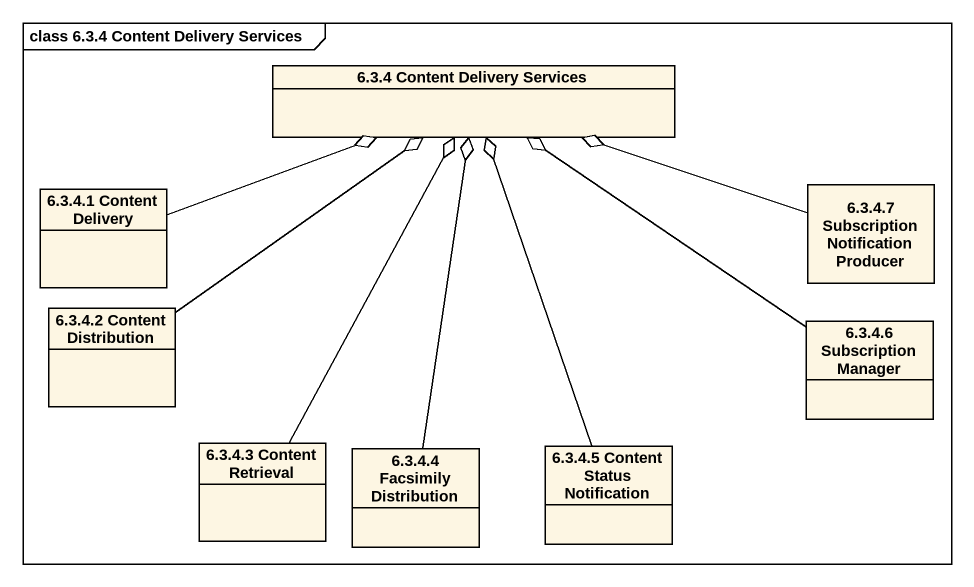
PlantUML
@startuml
mainframe class 6.3.4 Content Delivery Services
hide circle
hide empty members
class "6.3.4 Content Delivery Services" as c6_3_4_Content_Delivery
class "6.3.4.1 Content Delivery" as c6_3_4_1_Content_Delivery
class "6.3.4.7 Subscription Notification Producer" as c6_3_4_7_Subscription
class "6.3.4.2 Content Distribution" as c6_3_4_2_Content_Distribution
class "6.3.4.6 Subscription Manager" as c6_3_4_6_Subscription_Manager
class "6.3.4.3 Content Retrieval" as c6_3_4_3_Content_Retrieval
class "6.3.4.4 Facsimily Distribution" as c6_3_4_4_Facsimily
class "6.3.4.5 Content Status Notification" as c6_3_4_5_Content_Status
c6_3_4_1_Content_Delivery -right-o c6_3_4_Content_Delivery
c6_3_4_7_Subscription -left-o c6_3_4_Content_Delivery
c6_3_4_2_Content_Distribution -up-o c6_3_4_Content_Delivery
c6_3_4_6_Subscription_Manager -up-o c6_3_4_Content_Delivery
c6_3_4_3_Content_Retrieval -up-o c6_3_4_Content_Delivery
c6_3_4_4_Facsimily -up-o c6_3_4_Content_Delivery
c6_3_4_5_Content_Status -up-o c6_3_4_Content_Delivery
@enduml
